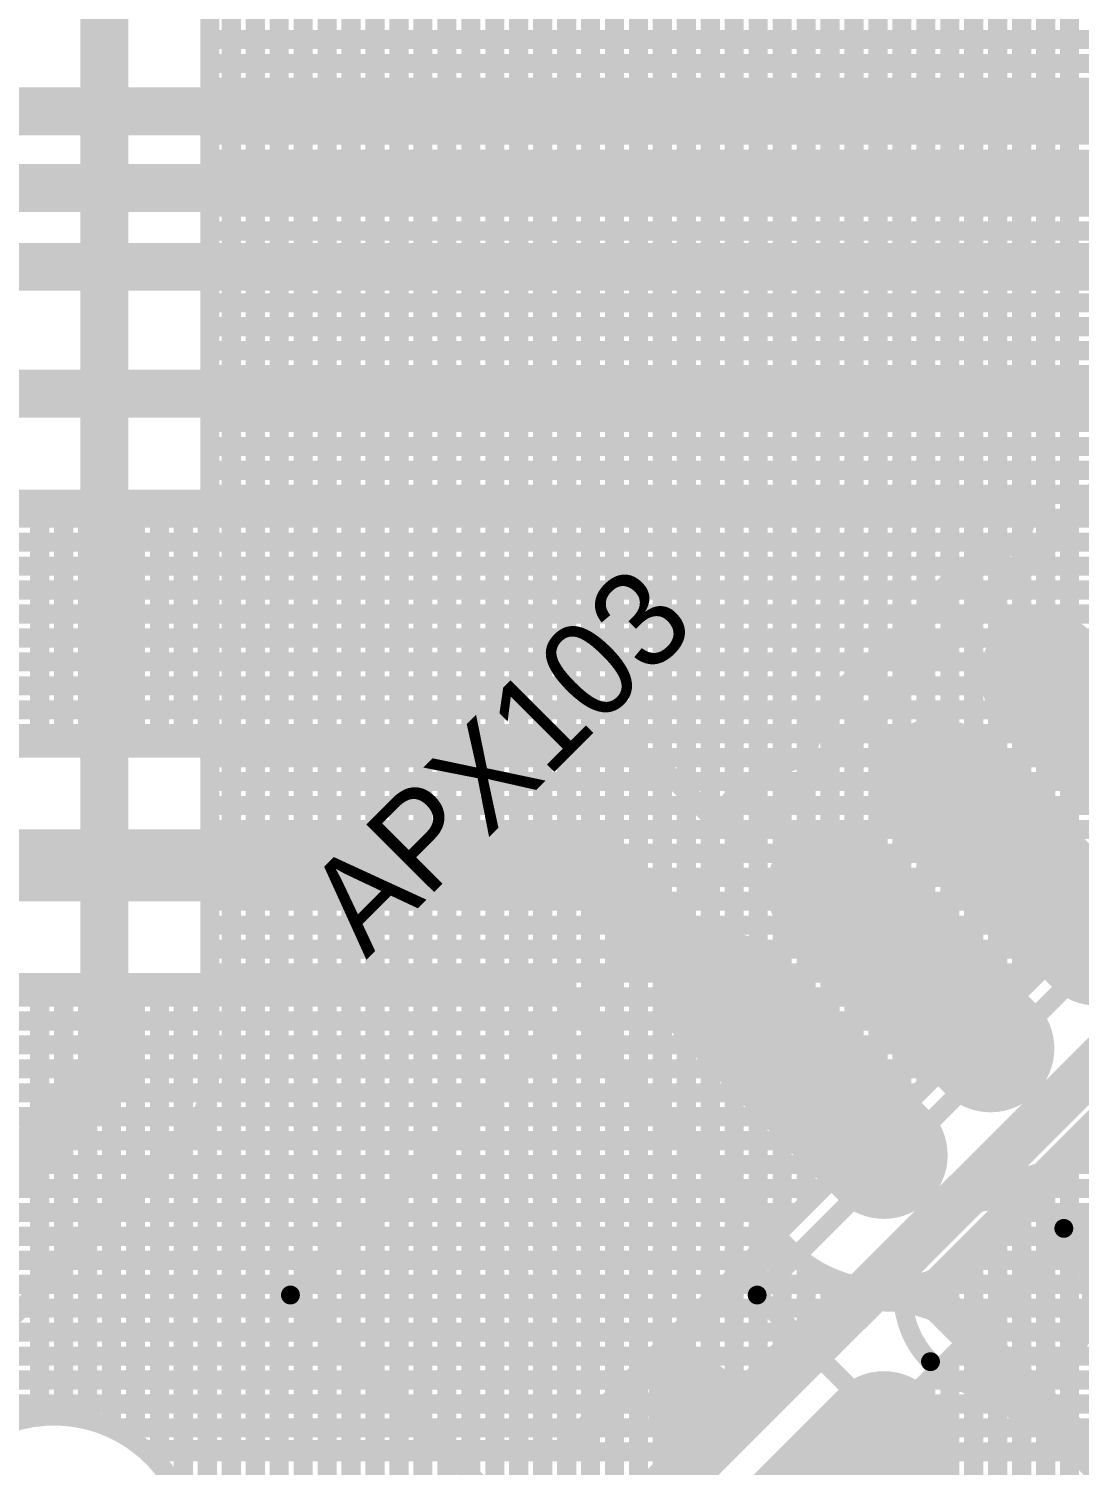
# Model space of a CAD drawing. Header units: millimetres. Extents: x 1.42 to 3.4, y 1.21 to 3.22.
# Drawn here: x 2.2777 to 2.497, y 2.0422 to 2.3422 of the extents above; entities that cross this region are included whole.
import ezdxf

# ---------------------------------------------------------------- set-up
doc = ezdxf.new("R2010")
doc.units = ezdxf.units.MM
doc.header["$MEASUREMENT"] = 0
for name, color, linetype in [('BottomLayer', 5, 'Continuous'), ('Mechanical13', 56, 'Continuous'), ('Mechanical15', 56, 'Continuous'), ('TopLayer', 1, 'Continuous'), ('TopOverlay', 2, 'Continuous'), ('TopPaste', 8, 'Continuous'), ('TopSolder', 216, 'Continuous')]:
    doc.layers.add(name, color=color, linetype=linetype)

# ---------------------------------------------------------------- blocks, each defined once
blk = doc.blocks.new('44ML_N_21')
at = {"layer": 'Mechanical13', "const_width": 0.00394}
for points in [[(-0.19685, 0.19685), (-0.19685, -0.19685)], [(-0.19685, 0.19685), (0.19685, 0.19685)]]:
    blk.add_lwpolyline(points, dxfattribs=at)
at = {"layer": 'Mechanical13'}
for points, const_width in [([(-0.19783, 0.19685, 1), (-0.19587, 0.19685, 1)], 0.00197), ([(-0.19783, 0.19685, 1), (-0.19587, 0.19685, 1)], 0.00197), ([(-0.14173, 0.16142, 1), (-0.1811, 0.16142, 1)], 0.00394), ([(-0.18209, 0.16142, 1), (-0.18012, 0.16142, 1)], 0.00197), ([(-0.14272, 0.16142, 1), (-0.14075, 0.16142, 1)], 0.00197)]:
    blk.add_lwpolyline(points, format="xyb", close=True, dxfattribs=dict(at, const_width=const_width))
at = {"layer": 'Mechanical15', "const_width": 0.00394}
for points in [[(-0.26575, 0.26575), (-0.26575, -0.26575)], [(-0.26575, 0.26575), (0.26575, 0.26575)]]:
    blk.add_lwpolyline(points, dxfattribs=at)
at = {"layer": 'Mechanical15', "const_width": 0.00197}
blk.add_lwpolyline([(-0.26673, 0.26575, 1), (-0.26476, 0.26575, 1)], format="xyb", close=True, dxfattribs=at)
blk.add_lwpolyline([(-0.26673, 0.26575, 1), (-0.26476, 0.26575, 1)], format="xyb", close=True, dxfattribs=at)
at = {"layer": 'TopLayer', "const_width": 0.02165}
for points in [[(-0.15748, 0.24606), (-0.15748, 0.19882)], [(-0.12598, 0.24606), (-0.12598, 0.19882)], [(-0.09449, 0.24606), (-0.09449, 0.19882)], [(-0.06299, 0.24606), (-0.06299, 0.19882)], [(-0.24606, 0.15748), (-0.19882, 0.15748)]]:
    blk.add_lwpolyline(points, dxfattribs=at)
at = {"layer": 'TopLayer', "const_width": 0.01083}
for points in [[(-0.16289, 0.24606, 1), (-0.15207, 0.24606, 1)], [(-0.1314, 0.24606, 1), (-0.12057, 0.24606, 1)], [(-0.0999, 0.24606, 1), (-0.08907, 0.24606, 1)], [(-0.06841, 0.24606, 1), (-0.05758, 0.24606, 1)], [(-0.16289, 0.19882, 1), (-0.15207, 0.19882, 1)], [(-0.1314, 0.19882, 1), (-0.12057, 0.19882, 1)], [(-0.0999, 0.19882, 1), (-0.08907, 0.19882, 1)], [(-0.20423, 0.15748, 1), (-0.19341, 0.15748, 1)]]:
    blk.add_lwpolyline(points, format="xyb", close=True, dxfattribs=at)
at = {"layer": 'TopOverlay'}
for points, const_width in [([(-0.21752, 0.18996, 1), (-0.22736, 0.18996, 1)], 0.00984), ([(-0.22982, 0.18996, 1), (-0.2249, 0.18996, 1)], 0.00492), ([(-0.21998, 0.18996, 1), (-0.21506, 0.18996, 1)], 0.00492), ([(-0.17323, 0.17126, 1), (-0.16929, 0.17126, 1)], 0.00394), ([(-0.17323, 0.17126, 1), (-0.16929, 0.17126, 1)], 0.00394)]:
    blk.add_lwpolyline(points, format="xyb", close=True, dxfattribs=dict(at, const_width=const_width))
at = {"layer": 'TopOverlay', "const_width": 0.00787}
for points in [[(-0.17126, 0.17126), (-0.17126, -0.17126)], [(-0.17126, 0.17126), (0.17126, 0.17126)]]:
    blk.add_lwpolyline(points, dxfattribs=at)
at = {"layer": 'TopPaste', "const_width": 0.02165}
for points in [[(-0.15748, 0.24606), (-0.15748, 0.19882)], [(-0.12598, 0.24606), (-0.12598, 0.19882)], [(-0.09449, 0.24606), (-0.09449, 0.19882)], [(-0.06299, 0.24606), (-0.06299, 0.19882)], [(-0.24606, 0.15748), (-0.19882, 0.15748)]]:
    blk.add_lwpolyline(points, dxfattribs=at)
at = {"layer": 'TopPaste', "const_width": 0.01083}
for points in [[(-0.16289, 0.24606, 1), (-0.15207, 0.24606, 1)], [(-0.1314, 0.24606, 1), (-0.12057, 0.24606, 1)], [(-0.0999, 0.24606, 1), (-0.08907, 0.24606, 1)], [(-0.06841, 0.24606, 1), (-0.05758, 0.24606, 1)], [(-0.16289, 0.19882, 1), (-0.15207, 0.19882, 1)], [(-0.1314, 0.19882, 1), (-0.12057, 0.19882, 1)], [(-0.0999, 0.19882, 1), (-0.08907, 0.19882, 1)], [(-0.20423, 0.15748, 1), (-0.19341, 0.15748, 1)]]:
    blk.add_lwpolyline(points, format="xyb", close=True, dxfattribs=at)
at = {"layer": 'TopSolder', "const_width": 0.02665}
for points in [[(-0.15748, 0.24606), (-0.15748, 0.19882)], [(-0.12598, 0.24606), (-0.12598, 0.19882)], [(-0.09449, 0.24606), (-0.09449, 0.19882)], [(-0.06299, 0.24606), (-0.06299, 0.19882)], [(-0.24606, 0.15748), (-0.19882, 0.15748)]]:
    blk.add_lwpolyline(points, dxfattribs=at)
at = {"layer": 'TopSolder', "const_width": 0.01333}
for points in [[(-0.16414, 0.24606, 1), (-0.15082, 0.24606, 1)], [(-0.13265, 0.24606, 1), (-0.11932, 0.24606, 1)], [(-0.10115, 0.24606, 1), (-0.08782, 0.24606, 1)], [(-0.06966, 0.24606, 1), (-0.05633, 0.24606, 1)], [(-0.16414, 0.19882, 1), (-0.15082, 0.19882, 1)], [(-0.13265, 0.19882, 1), (-0.11932, 0.19882, 1)], [(-0.10115, 0.19882, 1), (-0.08782, 0.19882, 1)], [(-0.20548, 0.15748, 1), (-0.19216, 0.15748, 1)]]:
    blk.add_lwpolyline(points, format="xyb", close=True, dxfattribs=at)

msp = doc.modelspace()

# ---------------------------------------------------------------- linework, layer by layer
at = {"layer": 'BottomLayer'}
for points, const_width in [([(2.32, 2.0455), (2.32, 2.618)], 0.004), ([(2.325, 2.0455), (2.325, 2.618)], 0.004), ([(2.33, 2.0455), (2.33, 2.618)], 0.004), ([(2.335, 2.0455), (2.335, 2.618)], 0.004), ([(2.34, 2.0455), (2.34, 2.618)], 0.004), ([(2.345, 2.0455), (2.345, 2.618)], 0.004), ([(2.35, 2.0455), (2.35, 2.618)], 0.004), ([(2.355, 2.0455), (2.355, 2.618)], 0.004), ([(2.36, 2.0455), (2.36, 2.618)], 0.004), ([(2.365, 2.0455), (2.365, 2.618)], 0.004), ([(2.37, 2.0455), (2.37, 2.618)], 0.004), ([(2.375, 2.0455), (2.375, 2.618)], 0.004), ([(2.38, 2.0455), (2.38, 2.618)], 0.004), ([(2.385, 2.0455), (2.385, 2.618)], 0.004), ([(2.39, 2.04661), (2.39, 2.618)], 0.004), ([(2.395, 2.05161), (2.395, 2.618)], 0.004), ([(2.4, 2.05661), (2.4, 2.618)], 0.004), ([(2.405, 2.06161), (2.405, 2.618)], 0.004), ([(2.41, 2.06661), (2.41, 2.618)], 0.004), ([(2.415, 2.07161), (2.415, 2.618)], 0.004), ([(2.42, 2.07661), (2.42, 2.618)], 0.004), ([(2.425, 2.08161), (2.425, 2.618)], 0.004), ([(2.43, 2.08661), (2.43, 2.618)], 0.004), ([(2.435, 2.09161), (2.435, 2.618)], 0.004), ([(2.44, 2.09661), (2.44, 2.618)], 0.004), ([(2.445, 2.10161), (2.445, 2.618)], 0.004), ([(2.45, 2.10661), (2.45, 2.618)], 0.004), ([(2.455, 2.11161), (2.455, 2.618)], 0.004), ([(2.46, 2.11661), (2.46, 2.618)], 0.004), ([(2.465, 2.12161), (2.465, 2.618)], 0.004), ([(2.47, 2.12661), (2.47, 2.618)], 0.004), ([(2.475, 2.13161), (2.475, 2.618)], 0.004), ([(2.48, 2.13661), (2.48, 2.618)], 0.004), ([(2.485, 2.14161), (2.485, 2.618)], 0.004), ([(2.49, 2.14661), (2.49, 2.618)], 0.004), ([(2.495, 2.15161), (2.495, 2.618)], 0.004), ([(2.2935, 2.1235), (2.2935, 2.4985)], 0.01), ([(2.3155, 2.1235), (2.3155, 2.4985)], 0.004), ([(2.398, 2.0235), (2.812, 2.4375)], 0.01), ([(2.38889, 2.0455), (2.78308, 2.4397)], 0.004), ([(2.4136, 2.00798), (2.8142, 2.40858)], 0.004), ([(2.3155, 2.34), (2.68339, 2.34)], 0.004), ([(2.3155, 2.335), (2.67839, 2.335)], 0.004), ([(2.3155, 2.33), (2.67339, 2.33)], 0.004), ([(2.3155, 2.325), (2.66839, 2.325)], 0.004), ([(2.3155, 2.32), (2.66339, 2.32)], 0.004), ([(2.3155, 2.315), (2.65839, 2.315)], 0.004), ([(2.3155, 2.31), (2.65339, 2.31)], 0.004), ([(2.3155, 2.305), (2.64839, 2.305)], 0.004), ([(2.3155, 2.3), (2.64339, 2.3)], 0.004), ([(2.3155, 2.295), (2.63839, 2.295)], 0.004), ([(2.3155, 2.29), (2.63339, 2.29)], 0.004), ([(2.3155, 2.285), (2.62839, 2.285)], 0.004), ([(2.3155, 2.28), (2.62339, 2.28)], 0.004), ([(2.3155, 2.275), (2.61839, 2.275)], 0.004), ([(2.3155, 2.27), (2.61339, 2.27)], 0.004), ([(2.3155, 2.265), (2.60839, 2.265)], 0.004), ([(2.3155, 2.26), (2.60339, 2.26)], 0.004), ([(2.3155, 2.255), (2.59839, 2.255)], 0.004), ([(2.3155, 2.25), (2.59339, 2.25)], 0.004), ([(2.3155, 2.245), (2.58839, 2.245)], 0.004), ([(2.3155, 2.24), (2.58339, 2.24)], 0.004), ([(2.3155, 2.235), (2.57839, 2.235)], 0.004), ([(2.3155, 2.23), (2.57339, 2.23)], 0.004), ([(2.3155, 2.225), (2.56839, 2.225)], 0.004), ([(2.3155, 2.22), (2.56339, 2.22)], 0.004), ([(2.3155, 2.215), (2.55839, 2.215)], 0.004), ([(2.3155, 2.21), (2.55339, 2.21)], 0.004), ([(2.3155, 2.205), (2.54839, 2.205)], 0.004), ([(2.3155, 2.2), (2.54339, 2.2)], 0.004), ([(2.3155, 2.195), (2.53839, 2.195)], 0.004), ([(2.3155, 2.19), (2.53339, 2.19)], 0.004), ([(2.3155, 2.185), (2.52839, 2.185)], 0.004), ([(2.3155, 2.18), (2.52339, 2.18)], 0.004), ([(2.3155, 2.175), (2.51839, 2.175)], 0.004), ([(2.3155, 2.17), (2.51339, 2.17)], 0.004), ([(2.3155, 2.165), (2.50839, 2.165)], 0.004), ([(2.3155, 2.16), (2.50339, 2.16)], 0.004), ([(2.3155, 2.155), (2.49839, 2.155)], 0.004), ([(2.3155, 2.15), (2.49339, 2.15)], 0.004), ([(2.3155, 2.145), (2.48839, 2.145)], 0.004), ([(2.3155, 2.14), (2.48339, 2.14)], 0.004), ([(2.3155, 2.135), (2.47839, 2.135)], 0.004), ([(2.3155, 2.13), (2.47339, 2.13)], 0.004), ([(2.237, 2.067), (2.2935, 2.1235)], 0.01), ([(2.3155, 2.125), (2.46839, 2.125)], 0.004), ([(2.31522, 2.12), (2.46339, 2.12)], 0.004), ([(2.315, 2.0455), (2.315, 2.11884)], 0.004), ([(2.31379, 2.115), (2.45839, 2.115)], 0.004), ([(2.259, 2.05789), (2.30902, 2.1079)], 0.004), ([(2.31, 2.0455), (2.31, 2.10895)], 0.004), ([(2.31087, 2.11), (2.45339, 2.11)], 0.004), ([(2.30611, 2.105), (2.44839, 2.105)], 0.004), ([(2.305, 2.0455), (2.305, 2.10389)], 0.004), ([(2.3, 2.04699), (2.3, 2.09889)], 0.004), ([(2.30111, 2.1), (2.44339, 2.1)], 0.004), ([(2.295, 2.0499), (2.295, 2.09389)], 0.004), ([(2.29611, 2.095), (2.43839, 2.095)], 0.004), ([(2.29111, 2.09), (2.43339, 2.09)], 0.004), ([(2.495, 1.87971), (2.495, 2.08939)], 0.004), ([(2.49561, 2.09), (3.384, 2.09)], 0.004), ([(2.29, 2.05164), (2.29, 2.08889)], 0.004), ([(2.285, 2.05243), (2.285, 2.08389)], 0.004), ([(2.28611, 2.085), (2.42839, 2.085)], 0.004), ([(2.49, 1.87971), (2.49, 2.08439)], 0.004), ([(2.49061, 2.085), (3.384, 2.085)], 0.004), ([(2.28, 2.05234), (2.28, 2.07889)], 0.004), ([(2.28111, 2.08), (2.42339, 2.08)], 0.004), ([(2.485, 1.88465), (2.485, 2.07939)], 0.004), ([(2.48561, 2.08), (3.384, 2.08)], 0.004), ([(2.27611, 2.075), (2.41839, 2.075)], 0.004), ([(2.48, 1.88965), (2.48, 2.07439)], 0.004), ([(2.48061, 2.075), (3.384, 2.075)], 0.004), ([(2.27111, 2.07), (2.41339, 2.07)], 0.004), ([(2.475, 1.89465), (2.475, 2.06939)], 0.004), ([(2.47561, 2.07), (3.384, 2.07)], 0.004), ([(2.26611, 2.065), (2.40839, 2.065)], 0.004), ([(2.47, 1.89965), (2.47, 2.06439)], 0.004), ([(2.47061, 2.065), (3.384, 2.065)], 0.004), ([(2.26111, 2.06), (2.40339, 2.06)], 0.004), ([(2.465, 1.90465), (2.465, 2.05939)], 0.004), ([(2.46561, 2.06), (3.384, 2.06)], 0.004), ([(2.259, 2.055), (2.39839, 2.055)], 0.004), ([(2.46, 1.90965), (2.46, 2.05439)], 0.004), ([(2.46061, 2.055), (3.384, 2.055)], 0.004), ([(2.29478, 2.05), (2.39339, 2.05)], 0.004), ([(2.455, 1.91465), (2.455, 2.04939)], 0.004), ([(2.45561, 2.05), (3.384, 2.05)], 0.004), ([(2.30189, 2.0455), (2.38889, 2.0455)], 0.004), ([(2.45, 1.91965), (2.45, 2.04439)], 0.004), ([(2.45061, 2.045), (3.384, 2.045)], 0.004)]:
    msp.add_lwpolyline(points, dxfattribs=dict(at, const_width=const_width))
for points, const_width in [([(2.3145, 2.34, 1), (2.3165, 2.34, 1)], 0.002), ([(2.3145, 2.335, 1), (2.3165, 2.335, 1)], 0.002), ([(2.3145, 2.33, 1), (2.3165, 2.33, 1)], 0.002), ([(2.3145, 2.325, 1), (2.3165, 2.325, 1)], 0.002), ([(2.3145, 2.32, 1), (2.3165, 2.32, 1)], 0.002), ([(2.3145, 2.315, 1), (2.3165, 2.315, 1)], 0.002), ([(2.3145, 2.31, 1), (2.3165, 2.31, 1)], 0.002), ([(2.3145, 2.305, 1), (2.3165, 2.305, 1)], 0.002), ([(2.3145, 2.3, 1), (2.3165, 2.3, 1)], 0.002), ([(2.3145, 2.295, 1), (2.3165, 2.295, 1)], 0.002), ([(2.3145, 2.29, 1), (2.3165, 2.29, 1)], 0.002), ([(2.3145, 2.285, 1), (2.3165, 2.285, 1)], 0.002), ([(2.3145, 2.28, 1), (2.3165, 2.28, 1)], 0.002), ([(2.3145, 2.275, 1), (2.3165, 2.275, 1)], 0.002), ([(2.3145, 2.27, 1), (2.3165, 2.27, 1)], 0.002), ([(2.3145, 2.265, 1), (2.3165, 2.265, 1)], 0.002), ([(2.3145, 2.26, 1), (2.3165, 2.26, 1)], 0.002), ([(2.3145, 2.255, 1), (2.3165, 2.255, 1)], 0.002), ([(2.3145, 2.25, 1), (2.3165, 2.25, 1)], 0.002), ([(2.3145, 2.245, 1), (2.3165, 2.245, 1)], 0.002), ([(2.3145, 2.24, 1), (2.3165, 2.24, 1)], 0.002), ([(2.3145, 2.235, 1), (2.3165, 2.235, 1)], 0.002), ([(2.3145, 2.23, 1), (2.3165, 2.23, 1)], 0.002), ([(2.3145, 2.225, 1), (2.3165, 2.225, 1)], 0.002), ([(2.3145, 2.22, 1), (2.3165, 2.22, 1)], 0.002), ([(2.3145, 2.215, 1), (2.3165, 2.215, 1)], 0.002), ([(2.3145, 2.21, 1), (2.3165, 2.21, 1)], 0.002), ([(2.3145, 2.205, 1), (2.3165, 2.205, 1)], 0.002), ([(2.3145, 2.2, 1), (2.3165, 2.2, 1)], 0.002), ([(2.3145, 2.195, 1), (2.3165, 2.195, 1)], 0.002), ([(2.3145, 2.19, 1), (2.3165, 2.19, 1)], 0.002), ([(2.3145, 2.185, 1), (2.3165, 2.185, 1)], 0.002), ([(2.3145, 2.18, 1), (2.3165, 2.18, 1)], 0.002), ([(2.3145, 2.175, 1), (2.3165, 2.175, 1)], 0.002), ([(2.3145, 2.17, 1), (2.3165, 2.17, 1)], 0.002), ([(2.3145, 2.165, 1), (2.3165, 2.165, 1)], 0.002), ([(2.3145, 2.16, 1), (2.3165, 2.16, 1)], 0.002), ([(2.3145, 2.155, 1), (2.3165, 2.155, 1)], 0.002), ([(2.49739, 2.155, 1), (2.49939, 2.155, 1)], 0.002), ([(2.3145, 2.15, 1), (2.3165, 2.15, 1)], 0.002), ([(2.49239, 2.15, 1), (2.49439, 2.15, 1)], 0.002), ([(2.494, 2.15161, 1), (2.496, 2.15161, 1)], 0.002), ([(2.489, 2.14661, 1), (2.491, 2.14661, 1)], 0.002), ([(2.3145, 2.145, 1), (2.3165, 2.145, 1)], 0.002), ([(2.48739, 2.145, 1), (2.48939, 2.145, 1)], 0.002), ([(2.484, 2.14161, 1), (2.486, 2.14161, 1)], 0.002), ([(2.3145, 2.14, 1), (2.3165, 2.14, 1)], 0.002), ([(2.48239, 2.14, 1), (2.48439, 2.14, 1)], 0.002), ([(2.3145, 2.135, 1), (2.3165, 2.135, 1)], 0.002), ([(2.47739, 2.135, 1), (2.47939, 2.135, 1)], 0.002), ([(2.479, 2.13661, 1), (2.481, 2.13661, 1)], 0.002), ([(2.474, 2.13161, 1), (2.476, 2.13161, 1)], 0.002), ([(2.3145, 2.13, 1), (2.3165, 2.13, 1)], 0.002), ([(2.47239, 2.13, 1), (2.47439, 2.13, 1)], 0.002), ([(2.291, 2.1235, 1), (2.296, 2.1235, 1)], 0.005), ([(2.291, 2.1235, 1), (2.296, 2.1235, 1)], 0.005), ([(2.469, 2.12661, 1), (2.471, 2.12661, 1)], 0.002), ([(2.3145, 2.125, 1), (2.3165, 2.125, 1)], 0.002), ([(2.3145, 2.1235, 1), (2.3165, 2.1235, 1)], 0.002), ([(2.3145, 2.1235, 1), (2.3165, 2.1235, 1)], 0.002), ([(2.3145, 2.1235, 1), (2.3165, 2.1235, 1)], 0.002), ([(2.46739, 2.125, 1), (2.46939, 2.125, 1)], 0.002), ([(2.31422, 2.12, 1), (2.31622, 2.12, 1)], 0.002), ([(2.46239, 2.12, 1), (2.46439, 2.12, 1)], 0.002), ([(2.464, 2.12161, 1), (2.466, 2.12161, 1)], 0.002), ([(2.314, 2.11884, 1), (2.316, 2.11884, 1)], 0.002), ([(2.459, 2.11661, 1), (2.461, 2.11661, 1)], 0.002), ([(2.31279, 2.115, 1), (2.31479, 2.115, 1)], 0.002), ([(2.45739, 2.115, 1), (2.45939, 2.115, 1)], 0.002), ([(2.454, 2.11161, 1), (2.456, 2.11161, 1)], 0.002), ([(2.30802, 2.1079, 1), (2.31002, 2.1079, 1)], 0.002), ([(2.30802, 2.1079, 1), (2.31002, 2.1079, 1)], 0.002), ([(2.30806, 2.10794, 1), (2.31006, 2.10794, 1)], 0.002), ([(2.309, 2.10895, 1), (2.311, 2.10895, 1)], 0.002), ([(2.30987, 2.11, 1), (2.31187, 2.11, 1)], 0.002), ([(2.45239, 2.11, 1), (2.45439, 2.11, 1)], 0.002), ([(2.30511, 2.105, 1), (2.30711, 2.105, 1)], 0.002), ([(2.44739, 2.105, 1), (2.44939, 2.105, 1)], 0.002), ([(2.449, 2.10661, 1), (2.451, 2.10661, 1)], 0.002), ([(2.304, 2.10389, 1), (2.306, 2.10389, 1)], 0.002), ([(2.444, 2.10161, 1), (2.446, 2.10161, 1)], 0.002), ([(2.299, 2.09889, 1), (2.301, 2.09889, 1)], 0.002), ([(2.30011, 2.1, 1), (2.30211, 2.1, 1)], 0.002), ([(2.44239, 2.1, 1), (2.44439, 2.1, 1)], 0.002), ([(2.439, 2.09661, 1), (2.441, 2.09661, 1)], 0.002), ([(2.294, 2.09389, 1), (2.296, 2.09389, 1)], 0.002), ([(2.29511, 2.095, 1), (2.29711, 2.095, 1)], 0.002), ([(2.43739, 2.095, 1), (2.43939, 2.095, 1)], 0.002), ([(2.29011, 2.09, 1), (2.29211, 2.09, 1)], 0.002), ([(2.43239, 2.09, 1), (2.43439, 2.09, 1)], 0.002), ([(2.434, 2.09161, 1), (2.436, 2.09161, 1)], 0.002), ([(2.494, 2.08939, 1), (2.496, 2.08939, 1)], 0.002), ([(2.49461, 2.09, 1), (2.49661, 2.09, 1)], 0.002), ([(2.289, 2.08889, 1), (2.291, 2.08889, 1)], 0.002), ([(2.429, 2.08661, 1), (2.431, 2.08661, 1)], 0.002), ([(2.284, 2.08389, 1), (2.286, 2.08389, 1)], 0.002), ([(2.28511, 2.085, 1), (2.28711, 2.085, 1)], 0.002), ([(2.42739, 2.085, 1), (2.42939, 2.085, 1)], 0.002), ([(2.489, 2.08439, 1), (2.491, 2.08439, 1)], 0.002), ([(2.48961, 2.085, 1), (2.49161, 2.085, 1)], 0.002), ([(2.424, 2.08161, 1), (2.426, 2.08161, 1)], 0.002), ([(2.279, 2.07889, 1), (2.281, 2.07889, 1)], 0.002), ([(2.28011, 2.08, 1), (2.28211, 2.08, 1)], 0.002), ([(2.42239, 2.08, 1), (2.42439, 2.08, 1)], 0.002), ([(2.484, 2.07939, 1), (2.486, 2.07939, 1)], 0.002), ([(2.48461, 2.08, 1), (2.48661, 2.08, 1)], 0.002), ([(2.27511, 2.075, 1), (2.27711, 2.075, 1)], 0.002), ([(2.41739, 2.075, 1), (2.41939, 2.075, 1)], 0.002), ([(2.419, 2.07661, 1), (2.421, 2.07661, 1)], 0.002), ([(2.479, 2.07439, 1), (2.481, 2.07439, 1)], 0.002), ([(2.47961, 2.075, 1), (2.48161, 2.075, 1)], 0.002), ([(2.414, 2.07161, 1), (2.416, 2.07161, 1)], 0.002), ([(2.41239, 2.07, 1), (2.41439, 2.07, 1)], 0.002), ([(2.474, 2.06939, 1), (2.476, 2.06939, 1)], 0.002), ([(2.47461, 2.07, 1), (2.47661, 2.07, 1)], 0.002), ([(2.409, 2.06661, 1), (2.411, 2.06661, 1)], 0.002), ([(2.40739, 2.065, 1), (2.40939, 2.065, 1)], 0.002), ([(2.469, 2.06439, 1), (2.471, 2.06439, 1)], 0.002), ([(2.46961, 2.065, 1), (2.47161, 2.065, 1)], 0.002), ([(2.40239, 2.06, 1), (2.40439, 2.06, 1)], 0.002), ([(2.404, 2.06161, 1), (2.406, 2.06161, 1)], 0.002), ([(2.464, 2.05939, 1), (2.466, 2.05939, 1)], 0.002), ([(2.46461, 2.06, 1), (2.46661, 2.06, 1)], 0.002), ([(2.399, 2.05661, 1), (2.401, 2.05661, 1)], 0.002), ([(2.39739, 2.055, 1), (2.39939, 2.055, 1)], 0.002), ([(2.459, 2.05439, 1), (2.461, 2.05439, 1)], 0.002), ([(2.45961, 2.055, 1), (2.46161, 2.055, 1)], 0.002), ([(2.279, 2.05234, 1), (2.281, 2.05234, 1)], 0.002), ([(2.284, 2.05243, 1), (2.286, 2.05243, 1)], 0.002), ([(2.289, 2.05164, 1), (2.291, 2.05164, 1)], 0.002), ([(2.394, 2.05161, 1), (2.396, 2.05161, 1)], 0.002), ([(2.29378, 2.05, 1), (2.29578, 2.05, 1)], 0.002), ([(2.294, 2.0499, 1), (2.296, 2.0499, 1)], 0.002), ([(2.39239, 2.05, 1), (2.39439, 2.05, 1)], 0.002), ([(2.454, 2.04939, 1), (2.456, 2.04939, 1)], 0.002), ([(2.45461, 2.05, 1), (2.45661, 2.05, 1)], 0.002), ([(2.299, 2.04699, 1), (2.301, 2.04699, 1)], 0.002), ([(2.30089, 2.0455, 1), (2.30289, 2.0455, 1)], 0.002), ([(2.30089, 2.0455, 1), (2.30289, 2.0455, 1)], 0.002), ([(2.304, 2.0455, 1), (2.306, 2.0455, 1)], 0.002), ([(2.309, 2.0455, 1), (2.311, 2.0455, 1)], 0.002), ([(2.314, 2.0455, 1), (2.316, 2.0455, 1)], 0.002), ([(2.319, 2.0455, 1), (2.321, 2.0455, 1)], 0.002), ([(2.324, 2.0455, 1), (2.326, 2.0455, 1)], 0.002), ([(2.329, 2.0455, 1), (2.331, 2.0455, 1)], 0.002), ([(2.334, 2.0455, 1), (2.336, 2.0455, 1)], 0.002), ([(2.339, 2.0455, 1), (2.341, 2.0455, 1)], 0.002), ([(2.344, 2.0455, 1), (2.346, 2.0455, 1)], 0.002), ([(2.349, 2.0455, 1), (2.351, 2.0455, 1)], 0.002), ([(2.354, 2.0455, 1), (2.356, 2.0455, 1)], 0.002), ([(2.359, 2.0455, 1), (2.361, 2.0455, 1)], 0.002), ([(2.364, 2.0455, 1), (2.366, 2.0455, 1)], 0.002), ([(2.369, 2.0455, 1), (2.371, 2.0455, 1)], 0.002), ([(2.374, 2.0455, 1), (2.376, 2.0455, 1)], 0.002), ([(2.379, 2.0455, 1), (2.381, 2.0455, 1)], 0.002), ([(2.384, 2.0455, 1), (2.386, 2.0455, 1)], 0.002), ([(2.38789, 2.0455, 1), (2.38989, 2.0455, 1)], 0.002), ([(2.38789, 2.0455, 1), (2.38989, 2.0455, 1)], 0.002), ([(2.389, 2.04661, 1), (2.391, 2.04661, 1)], 0.002), ([(2.449, 2.04439, 1), (2.451, 2.04439, 1)], 0.002), ([(2.44961, 2.045, 1), (2.45161, 2.045, 1)], 0.002)]:
    msp.add_lwpolyline(points, format="xyb", close=True, dxfattribs=dict(at, const_width=const_width))
at = {"layer": 'BottomLayer', "const_width": 0.004}
for points in [[(2.3155, 2.1235, -0.199566), (2.30902, 2.1079)], [(2.3155, 2.1235, -0.198912), (2.30906, 2.10794)], [(2.2618, 2.04329, -0.402167), (2.30189, 2.0455)]]:
    msp.add_lwpolyline(points, format="xyb", dxfattribs=at)
at = {"layer": 'TopLayer'}
for points, const_width in [([(1.939, 2.325), (2.59454, 2.325)], 0.01), ([(1.9785, 2.309), (2.566, 2.309)], 0.01), ([(2.021, 2.2925), (2.53796, 2.2925)], 0.01), ([(2.219, 2.266), (2.51992, 2.266)], 0.01), ([(2.22811, 2.244), (2.48817, 2.244)], 0.004), ([(2.28, 2.192), (2.28, 2.244)], 0.004), ([(2.285, 2.192), (2.285, 2.244)], 0.004), ([(2.29, 2.192), (2.29, 2.244)], 0.004), ([(2.295, 2.192), (2.295, 2.244)], 0.004), ([(2.3, 2.192), (2.3, 2.244)], 0.004), ([(2.305, 2.192), (2.305, 2.244)], 0.004), ([(2.31, 2.192), (2.31, 2.244)], 0.004), ([(2.315, 2.192), (2.315, 2.244)], 0.004), ([(2.32, 2.192), (2.32, 2.244)], 0.004), ([(2.325, 2.192), (2.325, 2.244)], 0.004), ([(2.33, 2.192), (2.33, 2.244)], 0.004), ([(2.335, 2.192), (2.335, 2.244)], 0.004), ([(2.34, 2.192), (2.34, 2.244)], 0.004), ([(2.345, 2.192), (2.345, 2.244)], 0.004), ([(2.35, 2.192), (2.35, 2.244)], 0.004), ([(2.355, 2.192), (2.355, 2.244)], 0.004), ([(2.36, 2.192), (2.36, 2.244)], 0.004), ([(2.365, 2.192), (2.365, 2.244)], 0.004), ([(2.37, 2.192), (2.37, 2.244)], 0.004), ([(2.375, 2.192), (2.375, 2.244)], 0.004), ([(2.38, 2.192), (2.38, 2.244)], 0.004), ([(2.385, 2.192), (2.385, 2.244)], 0.004), ([(2.39, 2.192), (2.39, 2.244)], 0.004), ([(2.395, 2.192), (2.395, 2.244)], 0.004), ([(2.4, 2.19162), (2.4, 2.244)], 0.004), ([(2.405, 2.19017), (2.405, 2.244)], 0.004), ([(2.41, 2.1874), (2.41, 2.244)], 0.004), ([(2.415, 2.18285), (2.415, 2.244)], 0.004), ([(2.42, 2.17785), (2.42, 2.244)], 0.004), ([(2.425, 2.18191), (2.425, 2.244)], 0.004), ([(2.43, 2.18604), (2.43, 2.244)], 0.004), ([(2.435, 2.18859), (2.435, 2.244)], 0.004), ([(2.44, 2.19001), (2.44, 2.244)], 0.004), ([(2.445, 2.20149), (2.445, 2.244)], 0.004), ([(2.45, 2.20667), (2.45, 2.244)], 0.004), ([(2.455, 2.20986), (2.455, 2.244)], 0.004), ([(2.46, 2.21176), (2.46, 2.244)], 0.004), ([(2.465, 2.22014), (2.465, 2.244)], 0.004), ([(2.47, 2.22692), (2.47, 2.244)], 0.004), ([(2.475, 2.23087), (2.475, 2.244)], 0.004), ([(2.48, 2.2333), (2.48, 2.244)], 0.004), ([(2.485, 2.23657), (2.485, 2.244)], 0.004), ([(2.22411, 2.24), (2.48615, 2.24)], 0.004), ([(2.21911, 2.235), (2.48463, 2.235)], 0.004), ([(2.21411, 2.23), (2.47368, 2.23)], 0.004), ([(2.20911, 2.225), (2.46825, 2.225)], 0.004), ([(2.20411, 2.22), (2.46493, 2.22)], 0.004), ([(2.19911, 2.215), (2.46292, 2.215)], 0.004), ([(2.19411, 2.21), (2.45529, 2.21)], 0.004), ([(2.18911, 2.205), (2.44809, 2.205)], 0.004), ([(2.18411, 2.2), (2.44397, 2.2)], 0.004), ([(2.24071, 2.195), (2.44142, 2.195)], 0.004), ([(2.24702, 2.192), (2.3957, 2.192)], 0.004), ([(2.4054, 2.19), (2.43993, 2.19)], 0.004), ([(2.41285, 2.185), (2.42851, 2.185)], 0.004), ([(2.41305, 2.1848), (2.4211, 2.17675)], 0.004), ([(2.41785, 2.18), (2.42333, 2.18)], 0.004), ([(2.2315, 2.1675), (2.3957, 2.1675)], 0.015), ([(2.3957, 2.1675), (2.43952, 2.12368)], 0.015), ([(2.24702, 2.143), (2.38556, 2.143)], 0.004), ([(2.28, 2.05234), (2.28, 2.143)], 0.004), ([(2.285, 2.05243), (2.285, 2.143)], 0.004), ([(2.29, 2.05164), (2.29, 2.143)], 0.004), ([(2.295, 2.0499), (2.295, 2.143)], 0.004), ([(2.3, 2.04699), (2.3, 2.143)], 0.004), ([(2.305, 2.04239), (2.305, 2.143)], 0.004), ([(2.31, 2.03408), (2.31, 2.143)], 0.004), ([(2.315, 2.02261), (2.315, 2.143)], 0.004), ([(2.32, 2.01761), (2.32, 2.143)], 0.004), ([(2.325, 2.01261), (2.325, 2.143)], 0.004), ([(2.33, 2.00761), (2.33, 2.143)], 0.004), ([(2.335, 2.00261), (2.335, 2.143)], 0.004), ([(2.34, 1.99761), (2.34, 2.143)], 0.004), ([(2.345, 1.994), (2.345, 2.143)], 0.004), ([(2.35, 1.994), (2.35, 2.143)], 0.004), ([(2.355, 1.994), (2.355, 2.143)], 0.004), ([(2.36, 1.994), (2.36, 2.143)], 0.004), ([(2.365, 1.994), (2.365, 2.143)], 0.004), ([(2.37, 1.994), (2.37, 2.143)], 0.004), ([(2.375, 1.9984), (2.375, 2.143)], 0.004), ([(2.38, 2.0034), (2.38, 2.143)], 0.004), ([(2.385, 2.0084), (2.385, 2.143)], 0.004), ([(2.38556, 2.143), (2.39617, 2.13239)], 0.004), ([(2.24071, 2.14), (2.38856, 2.14)], 0.004), ([(2.39, 2.0134), (2.39, 2.13856)], 0.004), ([(2.11911, 2.135), (2.39356, 2.135)], 0.004), ([(2.395, 2.0184), (2.395, 2.13356)], 0.004), ([(2.11411, 2.13), (2.397, 2.13)], 0.004), ([(2.10911, 2.125), (2.39963, 2.125)], 0.004), ([(2.4, 2.03103), (2.4, 2.12446)], 0.004), ([(2.10411, 2.12), (2.40385, 2.12)], 0.004), ([(2.40314, 2.12071), (2.43655, 2.0873)], 0.004), ([(2.405, 2.03664), (2.405, 2.11885)], 0.004), ([(2.09911, 2.115), (2.40885, 2.115)], 0.004), ([(2.41, 2.04164), (2.41, 2.11385)], 0.004), ([(2.09411, 2.11), (2.41385, 2.11)], 0.004), ([(2.415, 2.04664), (2.415, 2.10885)], 0.004), ([(2.49859, 2.11), (2.91774, 2.11)], 0.004), ([(2.14302, 2.105), (2.41885, 2.105)], 0.004), ([(2.49215, 2.105), (2.92419, 2.105)], 0.004), ([(2.495, 2.04865), (2.495, 2.10684)], 0.004), ([(2.42, 2.05164), (2.42, 2.10385)], 0.004), ([(2.485, 2.0533), (2.485, 2.10219)], 0.004), ([(2.49, 2.05158), (2.49, 2.10391)], 0.004), ([(2.14897, 2.1), (2.42385, 2.1)], 0.004), ([(2.425, 2.05664), (2.425, 2.09885)], 0.004), ([(2.48316, 2.1), (2.93317, 2.1)], 0.004), ([(2.15262, 2.095), (2.42885, 2.095)], 0.004), ([(2.43, 2.06164), (2.43, 2.09385)], 0.004), ([(2.48, 2.06298), (2.48, 2.09252)], 0.004), ([(2.48134, 2.095), (2.93499, 2.095)], 0.004), ([(2.1549, 2.09), (2.43385, 2.09)], 0.004), ([(2.47827, 2.09), (2.93806, 2.09)], 0.004), ([(2.435, 2.06664), (2.435, 2.08885)], 0.004), ([(2.475, 2.06906), (2.475, 2.08644)], 0.004), ([(2.15615, 2.085), (2.43916, 2.085)], 0.004), ([(2.44, 2.07112), (2.44, 2.08437)], 0.004), ([(2.47329, 2.085), (2.94304, 2.085)], 0.004), ([(2.445, 2.07398), (2.445, 2.08152)], 0.004), ([(2.465, 2.07492), (2.465, 2.08057)], 0.004), ([(2.47, 2.0727), (2.47, 2.0828)], 0.004), ([(2.1565, 2.08), (2.44941, 2.08)], 0.004), ([(2.45, 2.07564), (2.45, 2.07986)], 0.004), ([(2.46, 2.07609), (2.46, 2.07941)], 0.004), ([(2.46305, 2.08), (2.95329, 2.08)], 0.004), ([(2.15597, 2.075), (2.44768, 2.075)], 0.004), ([(2.46477, 2.075), (2.95157, 2.075)], 0.004), ([(2.15453, 2.07), (2.43854, 2.07)], 0.004), ([(2.47391, 2.07), (2.94242, 2.07)], 0.004), ([(2.40314, 2.03479), (2.43655, 2.06819)], 0.004), ([(2.15201, 2.065), (2.43336, 2.065)], 0.004), ([(2.47865, 2.065), (2.93769, 2.065)], 0.004), ([(2.14801, 2.06), (2.42836, 2.06)], 0.004), ([(2.48157, 2.06), (2.93476, 2.06)], 0.004), ([(2.14131, 2.055), (2.42336, 2.055)], 0.004), ([(2.48329, 2.055), (2.93305, 2.055)], 0.004), ([(2.29478, 2.05), (2.41836, 2.05)], 0.004), ([(2.49299, 2.05), (2.92335, 2.05)], 0.004), ([(2.30246, 2.045), (2.41336, 2.045)], 0.004)]:
    msp.add_lwpolyline(points, dxfattribs=dict(at, const_width=const_width))
for points, const_width in [([(2.279, 2.244, 1), (2.281, 2.244, 1)], 0.002), ([(2.284, 2.244, 1), (2.286, 2.244, 1)], 0.002), ([(2.289, 2.244, 1), (2.291, 2.244, 1)], 0.002), ([(2.294, 2.244, 1), (2.296, 2.244, 1)], 0.002), ([(2.299, 2.244, 1), (2.301, 2.244, 1)], 0.002), ([(2.304, 2.244, 1), (2.306, 2.244, 1)], 0.002), ([(2.309, 2.244, 1), (2.311, 2.244, 1)], 0.002), ([(2.314, 2.244, 1), (2.316, 2.244, 1)], 0.002), ([(2.319, 2.244, 1), (2.321, 2.244, 1)], 0.002), ([(2.324, 2.244, 1), (2.326, 2.244, 1)], 0.002), ([(2.329, 2.244, 1), (2.331, 2.244, 1)], 0.002), ([(2.334, 2.244, 1), (2.336, 2.244, 1)], 0.002), ([(2.339, 2.244, 1), (2.341, 2.244, 1)], 0.002), ([(2.344, 2.244, 1), (2.346, 2.244, 1)], 0.002), ([(2.349, 2.244, 1), (2.351, 2.244, 1)], 0.002), ([(2.354, 2.244, 1), (2.356, 2.244, 1)], 0.002), ([(2.359, 2.244, 1), (2.361, 2.244, 1)], 0.002), ([(2.364, 2.244, 1), (2.366, 2.244, 1)], 0.002), ([(2.369, 2.244, 1), (2.371, 2.244, 1)], 0.002), ([(2.374, 2.244, 1), (2.376, 2.244, 1)], 0.002), ([(2.379, 2.244, 1), (2.381, 2.244, 1)], 0.002), ([(2.384, 2.244, 1), (2.386, 2.244, 1)], 0.002), ([(2.389, 2.244, 1), (2.391, 2.244, 1)], 0.002), ([(2.394, 2.244, 1), (2.396, 2.244, 1)], 0.002), ([(2.399, 2.244, 1), (2.401, 2.244, 1)], 0.002), ([(2.404, 2.244, 1), (2.406, 2.244, 1)], 0.002), ([(2.409, 2.244, 1), (2.411, 2.244, 1)], 0.002), ([(2.414, 2.244, 1), (2.416, 2.244, 1)], 0.002), ([(2.419, 2.244, 1), (2.421, 2.244, 1)], 0.002), ([(2.424, 2.244, 1), (2.426, 2.244, 1)], 0.002), ([(2.429, 2.244, 1), (2.431, 2.244, 1)], 0.002), ([(2.434, 2.244, 1), (2.436, 2.244, 1)], 0.002), ([(2.439, 2.244, 1), (2.441, 2.244, 1)], 0.002), ([(2.444, 2.244, 1), (2.446, 2.244, 1)], 0.002), ([(2.449, 2.244, 1), (2.451, 2.244, 1)], 0.002), ([(2.454, 2.244, 1), (2.456, 2.244, 1)], 0.002), ([(2.459, 2.244, 1), (2.461, 2.244, 1)], 0.002), ([(2.464, 2.244, 1), (2.466, 2.244, 1)], 0.002), ([(2.469, 2.244, 1), (2.471, 2.244, 1)], 0.002), ([(2.474, 2.244, 1), (2.476, 2.244, 1)], 0.002), ([(2.479, 2.244, 1), (2.481, 2.244, 1)], 0.002), ([(2.484, 2.244, 1), (2.486, 2.244, 1)], 0.002), ([(2.48717, 2.244, 1), (2.48917, 2.244, 1)], 0.002), ([(2.48717, 2.244, 1), (2.48917, 2.244, 1)], 0.002), ([(2.48515, 2.24, 1), (2.48715, 2.24, 1)], 0.002), ([(2.484, 2.23657, 1), (2.486, 2.23657, 1)], 0.002), ([(2.48355, 2.23456, 1), (2.48555, 2.23456, 1)], 0.002), ([(2.48355, 2.23456, 1), (2.48555, 2.23456, 1)], 0.002), ([(2.48363, 2.235, 1), (2.48563, 2.235, 1)], 0.002), ([(2.474, 2.23087, 1), (2.476, 2.23087, 1)], 0.002), ([(2.479, 2.2333, 1), (2.481, 2.2333, 1)], 0.002), ([(2.47268, 2.23, 1), (2.47468, 2.23, 1)], 0.002), ([(2.46725, 2.225, 1), (2.46925, 2.225, 1)], 0.002), ([(2.469, 2.22692, 1), (2.471, 2.22692, 1)], 0.002), ([(2.46393, 2.22, 1), (2.46593, 2.22, 1)], 0.002), ([(2.464, 2.22014, 1), (2.466, 2.22014, 1)], 0.002), ([(2.46192, 2.215, 1), (2.46392, 2.215, 1)], 0.002), ([(2.454, 2.20986, 1), (2.456, 2.20986, 1)], 0.002), ([(2.45429, 2.21, 1), (2.45629, 2.21, 1)], 0.002), ([(2.459, 2.21176, 1), (2.461, 2.21176, 1)], 0.002), ([(2.46128, 2.21228, 1), (2.46328, 2.21228, 1)], 0.002), ([(2.46128, 2.21228, 1), (2.46328, 2.21228, 1)], 0.002), ([(2.449, 2.20667, 1), (2.451, 2.20667, 1)], 0.002), ([(2.44709, 2.205, 1), (2.44909, 2.205, 1)], 0.002), ([(2.444, 2.20149, 1), (2.446, 2.20149, 1)], 0.002), ([(2.44297, 2.2, 1), (2.44497, 2.2, 1)], 0.002), ([(2.44042, 2.195, 1), (2.44242, 2.195, 1)], 0.002), ([(2.279, 2.192, 1), (2.281, 2.192, 1)], 0.002), ([(2.284, 2.192, 1), (2.286, 2.192, 1)], 0.002), ([(2.289, 2.192, 1), (2.291, 2.192, 1)], 0.002), ([(2.294, 2.192, 1), (2.296, 2.192, 1)], 0.002), ([(2.299, 2.192, 1), (2.301, 2.192, 1)], 0.002), ([(2.304, 2.192, 1), (2.306, 2.192, 1)], 0.002), ([(2.309, 2.192, 1), (2.311, 2.192, 1)], 0.002), ([(2.314, 2.192, 1), (2.316, 2.192, 1)], 0.002), ([(2.319, 2.192, 1), (2.321, 2.192, 1)], 0.002), ([(2.324, 2.192, 1), (2.326, 2.192, 1)], 0.002), ([(2.329, 2.192, 1), (2.331, 2.192, 1)], 0.002), ([(2.334, 2.192, 1), (2.336, 2.192, 1)], 0.002), ([(2.339, 2.192, 1), (2.341, 2.192, 1)], 0.002), ([(2.344, 2.192, 1), (2.346, 2.192, 1)], 0.002), ([(2.349, 2.192, 1), (2.351, 2.192, 1)], 0.002), ([(2.354, 2.192, 1), (2.356, 2.192, 1)], 0.002), ([(2.359, 2.192, 1), (2.361, 2.192, 1)], 0.002), ([(2.364, 2.192, 1), (2.366, 2.192, 1)], 0.002), ([(2.369, 2.192, 1), (2.371, 2.192, 1)], 0.002), ([(2.374, 2.192, 1), (2.376, 2.192, 1)], 0.002), ([(2.379, 2.192, 1), (2.381, 2.192, 1)], 0.002), ([(2.384, 2.192, 1), (2.386, 2.192, 1)], 0.002), ([(2.389, 2.192, 1), (2.391, 2.192, 1)], 0.002), ([(2.394, 2.192, 1), (2.396, 2.192, 1)], 0.002), ([(2.3947, 2.192, 1), (2.3967, 2.192, 1)], 0.002), ([(2.3947, 2.192, 1), (2.3967, 2.192, 1)], 0.002), ([(2.3947, 2.192, 1), (2.3967, 2.192, 1)], 0.002), ([(2.399, 2.19162, 1), (2.401, 2.19162, 1)], 0.002), ([(2.404, 2.19017, 1), (2.406, 2.19017, 1)], 0.002), ([(2.4044, 2.19, 1), (2.4064, 2.19, 1)], 0.002), ([(2.434, 2.18859, 1), (2.436, 2.18859, 1)], 0.002), ([(2.43893, 2.19, 1), (2.44093, 2.19, 1)], 0.002), ([(2.439, 2.19001, 1), (2.441, 2.19001, 1)], 0.002), ([(2.439, 2.19001, 1), (2.441, 2.19001, 1)], 0.002), ([(2.439, 2.19001, 1), (2.441, 2.19001, 1)], 0.002), ([(2.409, 2.1874, 1), (2.411, 2.1874, 1)], 0.002), ([(2.429, 2.18604, 1), (2.431, 2.18604, 1)], 0.002), ([(2.41185, 2.185, 1), (2.41385, 2.185, 1)], 0.002), ([(2.41203, 2.18482, 1), (2.41403, 2.18482, 1)], 0.002), ([(2.41205, 2.1848, 1), (2.41405, 2.1848, 1)], 0.002), ([(2.41205, 2.1848, 1), (2.41405, 2.1848, 1)], 0.002), ([(2.414, 2.18285, 1), (2.416, 2.18285, 1)], 0.002), ([(2.42751, 2.185, 1), (2.42951, 2.185, 1)], 0.002), ([(2.41685, 2.18, 1), (2.41885, 2.18, 1)], 0.002), ([(2.42233, 2.18, 1), (2.42433, 2.18, 1)], 0.002), ([(2.424, 2.18191, 1), (2.426, 2.18191, 1)], 0.002), ([(2.419, 2.17785, 1), (2.421, 2.17785, 1)], 0.002), ([(2.4201, 2.17675, 1), (2.4221, 2.17675, 1)], 0.002), ([(2.4201, 2.17675, 1), (2.4221, 2.17675, 1)], 0.002), ([(2.39195, 2.1675, 1), (2.39945, 2.1675, 1)], 0.0075), ([(2.39195, 2.1675, 1), (2.39945, 2.1675, 1)], 0.0075), ([(2.279, 2.143, 1), (2.281, 2.143, 1)], 0.002), ([(2.284, 2.143, 1), (2.286, 2.143, 1)], 0.002), ([(2.289, 2.143, 1), (2.291, 2.143, 1)], 0.002), ([(2.294, 2.143, 1), (2.296, 2.143, 1)], 0.002), ([(2.299, 2.143, 1), (2.301, 2.143, 1)], 0.002), ([(2.304, 2.143, 1), (2.306, 2.143, 1)], 0.002), ([(2.309, 2.143, 1), (2.311, 2.143, 1)], 0.002), ([(2.314, 2.143, 1), (2.316, 2.143, 1)], 0.002), ([(2.319, 2.143, 1), (2.321, 2.143, 1)], 0.002), ([(2.324, 2.143, 1), (2.326, 2.143, 1)], 0.002), ([(2.329, 2.143, 1), (2.331, 2.143, 1)], 0.002), ([(2.334, 2.143, 1), (2.336, 2.143, 1)], 0.002), ([(2.339, 2.143, 1), (2.341, 2.143, 1)], 0.002), ([(2.344, 2.143, 1), (2.346, 2.143, 1)], 0.002), ([(2.349, 2.143, 1), (2.351, 2.143, 1)], 0.002), ([(2.354, 2.143, 1), (2.356, 2.143, 1)], 0.002), ([(2.359, 2.143, 1), (2.361, 2.143, 1)], 0.002), ([(2.364, 2.143, 1), (2.366, 2.143, 1)], 0.002), ([(2.369, 2.143, 1), (2.371, 2.143, 1)], 0.002), ([(2.374, 2.143, 1), (2.376, 2.143, 1)], 0.002), ([(2.379, 2.143, 1), (2.381, 2.143, 1)], 0.002), ([(2.384, 2.143, 1), (2.386, 2.143, 1)], 0.002), ([(2.38456, 2.143, 1), (2.38656, 2.143, 1)], 0.002), ([(2.38456, 2.143, 1), (2.38656, 2.143, 1)], 0.002), ([(2.38756, 2.14, 1), (2.38956, 2.14, 1)], 0.002), ([(2.389, 2.13856, 1), (2.391, 2.13856, 1)], 0.002), ([(2.39256, 2.135, 1), (2.39456, 2.135, 1)], 0.002), ([(2.394, 2.13356, 1), (2.396, 2.13356, 1)], 0.002), ([(2.39517, 2.13239, 1), (2.39717, 2.13239, 1)], 0.002), ([(2.39517, 2.13239, 1), (2.39717, 2.13239, 1)], 0.002), ([(2.396, 2.13, 1), (2.398, 2.13, 1)], 0.002), ([(2.43577, 2.12368, 1), (2.44327, 2.12368, 1)], 0.0075), ([(2.39863, 2.125, 1), (2.40063, 2.125, 1)], 0.002), ([(2.399, 2.12446, 1), (2.401, 2.12446, 1)], 0.002), ([(2.40214, 2.12071, 1), (2.40414, 2.12071, 1)], 0.002), ([(2.40214, 2.12071, 1), (2.40414, 2.12071, 1)], 0.002), ([(2.40285, 2.12, 1), (2.40485, 2.12, 1)], 0.002), ([(2.404, 2.11885, 1), (2.406, 2.11885, 1)], 0.002), ([(2.40785, 2.115, 1), (2.40985, 2.115, 1)], 0.002), ([(2.409, 2.11385, 1), (2.411, 2.11385, 1)], 0.002), ([(2.41285, 2.11, 1), (2.41485, 2.11, 1)], 0.002), ([(2.414, 2.10885, 1), (2.416, 2.10885, 1)], 0.002), ([(2.49759, 2.11, 1), (2.49959, 2.11, 1)], 0.002), ([(2.41785, 2.105, 1), (2.41985, 2.105, 1)], 0.002), ([(2.49115, 2.105, 1), (2.49315, 2.105, 1)], 0.002), ([(2.494, 2.10684, 1), (2.496, 2.10684, 1)], 0.002), ([(2.419, 2.10385, 1), (2.421, 2.10385, 1)], 0.002), ([(2.48258, 2.10189, 1), (2.48458, 2.10189, 1)], 0.002), ([(2.48258, 2.10189, 1), (2.48458, 2.10189, 1)], 0.002), ([(2.484, 2.10219, 1), (2.486, 2.10219, 1)], 0.002), ([(2.489, 2.10391, 1), (2.491, 2.10391, 1)], 0.002), ([(2.42285, 2.1, 1), (2.42485, 2.1, 1)], 0.002), ([(2.424, 2.09885, 1), (2.426, 2.09885, 1)], 0.002), ([(2.48216, 2.1, 1), (2.48416, 2.1, 1)], 0.002), ([(2.42785, 2.095, 1), (2.42985, 2.095, 1)], 0.002), ([(2.429, 2.09385, 1), (2.431, 2.09385, 1)], 0.002), ([(2.479, 2.09252, 1), (2.481, 2.09252, 1)], 0.002), ([(2.48034, 2.095, 1), (2.48234, 2.095, 1)], 0.002), ([(2.43285, 2.09, 1), (2.43485, 2.09, 1)], 0.002), ([(2.47727, 2.09, 1), (2.47927, 2.09, 1)], 0.002), ([(2.434, 2.08885, 1), (2.436, 2.08885, 1)], 0.002), ([(2.43555, 2.0873, 1), (2.43755, 2.0873, 1)], 0.002), ([(2.43555, 2.0873, 1), (2.43755, 2.0873, 1)], 0.002), ([(2.474, 2.08644, 1), (2.476, 2.08644, 1)], 0.002), ([(2.43816, 2.085, 1), (2.44016, 2.085, 1)], 0.002), ([(2.439, 2.08437, 1), (2.441, 2.08437, 1)], 0.002), ([(2.47229, 2.085, 1), (2.47429, 2.085, 1)], 0.002), ([(2.444, 2.08152, 1), (2.446, 2.08152, 1)], 0.002), ([(2.464, 2.08057, 1), (2.466, 2.08057, 1)], 0.002), ([(2.469, 2.0828, 1), (2.471, 2.0828, 1)], 0.002), ([(2.44841, 2.08, 1), (2.45041, 2.08, 1)], 0.002), ([(2.449, 2.07986, 1), (2.451, 2.07986, 1)], 0.002), ([(2.459, 2.07941, 1), (2.461, 2.07941, 1)], 0.002), ([(2.46205, 2.08, 1), (2.46405, 2.08, 1)], 0.002), ([(2.44668, 2.075, 1), (2.44868, 2.075, 1)], 0.002), ([(2.449, 2.07564, 1), (2.451, 2.07564, 1)], 0.002), ([(2.459, 2.07609, 1), (2.461, 2.07609, 1)], 0.002), ([(2.46377, 2.075, 1), (2.46577, 2.075, 1)], 0.002), ([(2.464, 2.07492, 1), (2.466, 2.07492, 1)], 0.002), ([(2.444, 2.07398, 1), (2.446, 2.07398, 1)], 0.002), ([(2.469, 2.0727, 1), (2.471, 2.0727, 1)], 0.002), ([(2.43754, 2.07, 1), (2.43954, 2.07, 1)], 0.002), ([(2.439, 2.07112, 1), (2.441, 2.07112, 1)], 0.002), ([(2.47291, 2.07, 1), (2.47491, 2.07, 1)], 0.002), ([(2.474, 2.06906, 1), (2.476, 2.06906, 1)], 0.002), ([(2.434, 2.06664, 1), (2.436, 2.06664, 1)], 0.002), ([(2.43555, 2.06819, 1), (2.43755, 2.06819, 1)], 0.002), ([(2.43555, 2.06819, 1), (2.43755, 2.06819, 1)], 0.002), ([(2.43236, 2.065, 1), (2.43436, 2.065, 1)], 0.002), ([(2.47765, 2.065, 1), (2.47965, 2.065, 1)], 0.002), ([(2.479, 2.06298, 1), (2.481, 2.06298, 1)], 0.002), ([(2.42736, 2.06, 1), (2.42936, 2.06, 1)], 0.002), ([(2.429, 2.06164, 1), (2.431, 2.06164, 1)], 0.002), ([(2.48057, 2.06, 1), (2.48257, 2.06, 1)], 0.002), ([(2.424, 2.05664, 1), (2.426, 2.05664, 1)], 0.002), ([(2.42236, 2.055, 1), (2.42436, 2.055, 1)], 0.002), ([(2.48229, 2.055, 1), (2.48429, 2.055, 1)], 0.002), ([(2.48258, 2.0536, 1), (2.48458, 2.0536, 1)], 0.002), ([(2.48258, 2.0536, 1), (2.48458, 2.0536, 1)], 0.002), ([(2.279, 2.05234, 1), (2.281, 2.05234, 1)], 0.002), ([(2.284, 2.05243, 1), (2.286, 2.05243, 1)], 0.002), ([(2.289, 2.05164, 1), (2.291, 2.05164, 1)], 0.002), ([(2.419, 2.05164, 1), (2.421, 2.05164, 1)], 0.002), ([(2.484, 2.0533, 1), (2.486, 2.0533, 1)], 0.002), ([(2.489, 2.05158, 1), (2.491, 2.05158, 1)], 0.002), ([(2.29378, 2.05, 1), (2.29578, 2.05, 1)], 0.002), ([(2.294, 2.0499, 1), (2.296, 2.0499, 1)], 0.002), ([(2.41736, 2.05, 1), (2.41936, 2.05, 1)], 0.002), ([(2.49199, 2.05, 1), (2.49399, 2.05, 1)], 0.002), ([(2.494, 2.04865, 1), (2.496, 2.04865, 1)], 0.002), ([(2.299, 2.04699, 1), (2.301, 2.04699, 1)], 0.002), ([(2.30146, 2.045, 1), (2.30346, 2.045, 1)], 0.002), ([(2.41236, 2.045, 1), (2.41436, 2.045, 1)], 0.002), ([(2.414, 2.04664, 1), (2.416, 2.04664, 1)], 0.002), ([(2.304, 2.04239, 1), (2.306, 2.04239, 1)], 0.002), ([(2.409, 2.04164, 1), (2.411, 2.04164, 1)], 0.002)]:
    msp.add_lwpolyline(points, format="xyb", close=True, dxfattribs=dict(at, const_width=const_width))
at = {"layer": 'TopLayer', "const_width": 0.004}
for points in [[(2.48455, 2.23456, -0.09165), (2.48817, 2.244)], [(2.46228, 2.21228, -0.31019), (2.48455, 2.23456)], [(2.44, 2.19001, -0.31019), (2.46228, 2.21228)], [(2.3957, 2.192, -0.198912), (2.41303, 2.18482)], [(2.3957, 2.192, -0.199267), (2.41305, 2.1848)], [(2.4211, 2.17675, -0.21725), (2.44, 2.19001)], [(2.40314, 2.12071, -0.124131), (2.39617, 2.13239)], [(2.50586, 2.12416, -0.310191), (2.48358, 2.10189)], [(2.48358, 2.10189, -0.603636), (2.43655, 2.0873)], [(2.43655, 2.06819, -0.603636), (2.48358, 2.0536)], [(2.48358, 2.0536, -0.310191), (2.50586, 2.03133)], [(2.2808, 1.99458, -2.177031), (2.31192, 2.0257)]]:
    msp.add_lwpolyline(points, format="xyb", dxfattribs=at)

# ---------------------------------------------------------------- block references
at = {"rotation": 45}
msp.add_blockref('44ML_N_21', (2.70817, 2.07775), dxfattribs=at)

# ---------------------------------------------------------------- texts
at = {"layer": 'TopOverlay'}
msp.add_text('APX103', height=0.02, rotation=45, dxfattribs=at).set_placement((2.34817, 2.14775))

doc.saveas('drawing.dxf')
